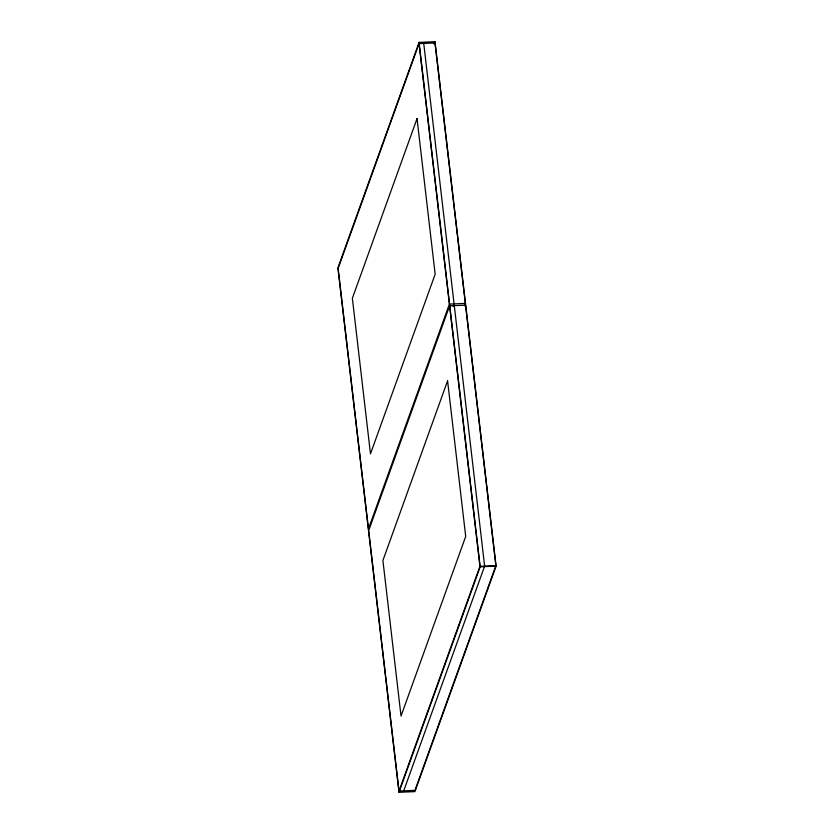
<?xml version="1.0" encoding="UTF-8"?>
<svg xmlns="http://www.w3.org/2000/svg" width="834" height="834" viewBox="0 0 834 834"><rect width="100%" height="100%" fill="white"/><g stroke="black" fill="none" stroke-linecap="round" stroke-linejoin="round"><path stroke-width="1.25" d="M419.075 42.388L337.895 267.881L398.996 792.3L414.925 791.612L496.105 566.119L435.004 41.7L419.075 42.388L480.175 566.807L398.996 792.3M419.043 43.639L338.135 268.381L368.482 528.839L449.39 304.097L419.043 43.639L434.973 42.951L465.32 303.409L464.444 305.849M434.128 44.15L435.004 41.7M449.589 305.849L368.68 530.591L399.027 791.049L414.957 790.361L495.865 565.619L465.518 305.161L449.589 305.849L479.936 566.307L399.027 791.049M453.196 306.339L454.071 303.899L423.735 43.441M403.708 790.851L484.627 566.109L454.28 305.651M449.39 304.097L465.32 303.409M479.936 566.307L495.865 565.619M480.175 566.807L496.105 566.119M417.031 118.636L352.365 298.27L370.484 453.852L435.16 274.209L417.031 118.636M447.587 380.846L382.91 560.479L401.029 716.062L465.706 536.418L447.587 380.846"/></g></svg>
